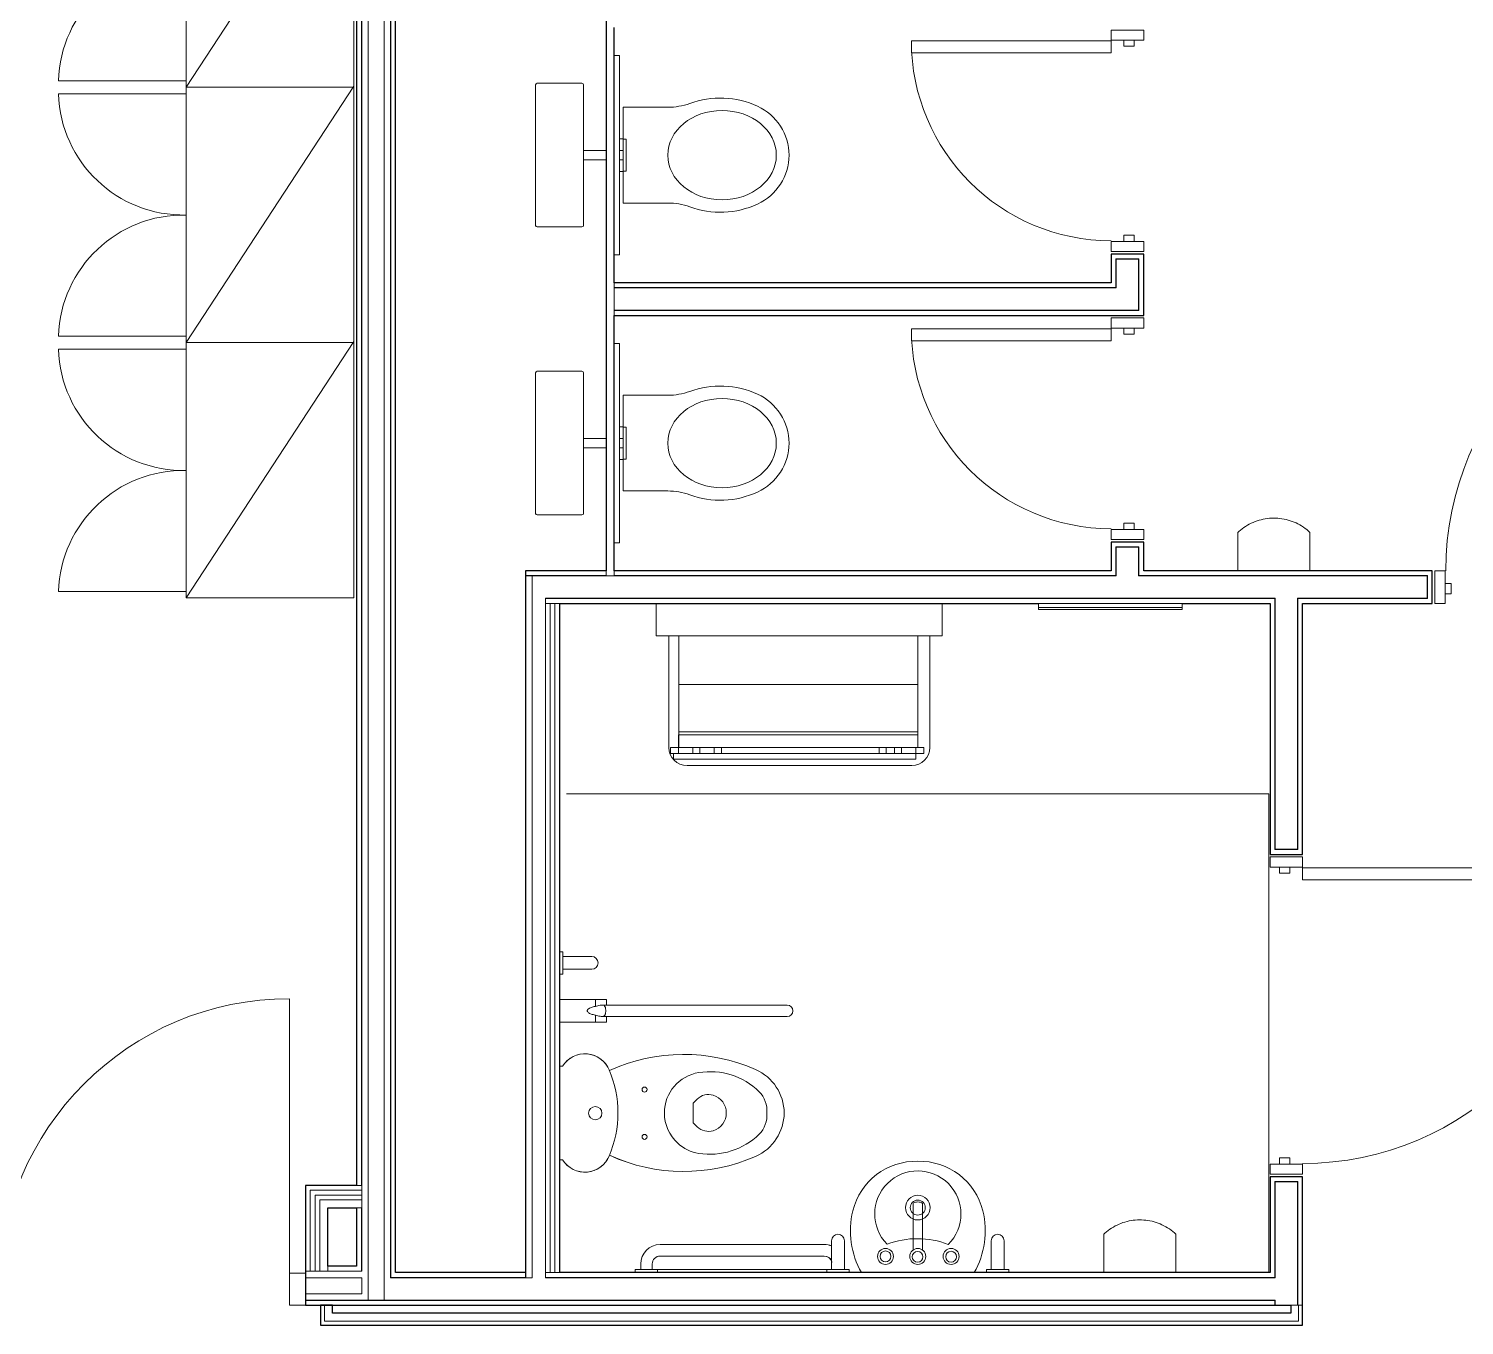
# Model space of a CAD drawing. Header units: millimetres. Extents: x 90978 to 295199, y -4084 to 97293.
# Drawn here: x 204304 to 208801, y 28400 to 32461 of the extents above; entities that cross this region are included whole.
import ezdxf

# ---------------------------------------------------------------- set-up
doc = ezdxf.new("R2010")
doc.units = ezdxf.units.MM
doc.header["$MEASUREMENT"] = 0
for name, color, linetype, lineweight in [('CSM-STL-XX-ZZ-M3-A-XXXX-00001_detached _19_04_21__rvt-1-Level 0$0$A-DETL-GENF', 7, 'CONTINUOUS', 9), ('CSM-STL-XX-ZZ-M3-A-XXXX-00001_detached _19_04_21__rvt-1-Level 0$0$A-DOOR', 4, 'CONTINUOUS', 9), ('CSM-STL-XX-ZZ-M3-A-XXXX-00001_detached _19_04_21__rvt-1-Level 0$0$A-DOOR-FRAM', 4, 'CONTINUOUS', 18), ('CSM-STL-XX-ZZ-M3-A-XXXX-00001_detached _19_04_21__rvt-1-Level 0$0$A-GENM', 7, 'CONTINUOUS', 9), ('CSM-STL-XX-ZZ-M3-A-XXXX-00001_detached _19_04_21__rvt-1-Level 0$0$A-GLAZ-CWMG', 7, 'CONTINUOUS', 9), ('CSM-STL-XX-ZZ-M3-A-XXXX-00001_detached _19_04_21__rvt-1-Level 0$0$A-WALL', 7, 'CONTINUOUS', 9), ('CSM-STL-XX-ZZ-M3-A-XXXX-00001_detached _19_04_21__rvt-1-Level 0$0$E-ELEC-FIXT', 7, 'CONTINUOUS', 9), ('CSM-STL-XX-ZZ-M3-A-XXXX-00001_detached _19_04_21__rvt-1-Level 0$0$I-WALL', 7, 'CONTINUOUS', 9), ('CSM-STL-XX-ZZ-M3-A-XXXX-00001_detached _19_04_21__rvt-1-Level 0$0$P-SANR-FIXT', 7, 'CONTINUOUS', 9), ('CSM-STL-XX-ZZ-M3-A-XXXX-00001_detached _19_04_21__rvt-1-Level 0$0$Q-SPCQ', 7, 'CONTINUOUS', 9), ('I-FURN', 8, 'CONTINUOUS', 9)]:
    doc.layers.add(name, color=color, linetype=linetype, lineweight=lineweight)

msp = doc.modelspace()

# ---------------------------------------------------------------- linework, layer by layer
at = {"layer": 'CSM-STL-XX-ZZ-M3-A-XXXX-00001_detached _19_04_21__rvt-1-Level 0$0$A-DETL-GENF'}
for p, q in [((206165.8, 32215.2), (206305.8, 32215.2)), ((206165.8, 31915.3), (206165.8, 32215.2)), ((206165.8, 31915.3), (206305.8, 31915.3)), ((206165.8, 31313.2), (206305.8, 31313.2)), ((206165.8, 31013.3), (206165.8, 31313.2)), ((206165.8, 31013.3), (206305.8, 31013.3))]:
    msp.add_line(p, q, dxfattribs=at)
for centre, radius, start, end in [((206470, 31963.8), 280.2, 65.3254, 109.9251), ((206305.8, 32416.7), 201.6, 270, 289.9251), ((206516.1, 32064.2), 169.7, 0.3397, 65.3254), ((206516.1, 32066.2), 169.7, 294.6746, 359.6603), ((206305.8, 31713.7), 201.6, 70.0749, 90), ((206470, 32166.6), 280.2, 250.0749, 294.6746), ((206305.8, 31514.7), 201.6, 270, 289.9251), ((206470, 31061.8), 280.2, 65.3254, 109.9251), ((206516.1, 31162.2), 169.7, 0.3397, 65.3254), ((206516.1, 31164.2), 169.7, 294.6746, 359.6603), ((206305.8, 30811.7), 201.6, 70.0749, 90), ((206470, 31264.6), 280.2, 250.0749, 294.6746)]:
    msp.add_arc(centre, radius, start, end, dxfattribs=at)
for centre in [(206475.8, 32065.2), (206475.8, 31163.2)]:
    msp.add_ellipse(centre, major_axis=(-170, 0), ratio=0.823529, dxfattribs=at)
at = {"layer": 'CSM-STL-XX-ZZ-M3-A-XXXX-00001_detached _19_04_21__rvt-1-Level 0$0$A-DOOR'}
for p, q in [((207068.8, 32385.2), (207068.8, 32423.2)), ((207068.8, 32423.2), (207694.8, 32423.2)), ((207694.8, 32423.2), (207694.8, 32385.2)), ((207694.8, 32385.2), (207068.8, 32385.2)), ((207068.8, 31483.2), (207068.8, 31521.2)), ((207068.8, 31521.2), (207694.8, 31521.2)), ((207694.8, 31483.2), (207068.8, 31483.2)), ((207694.8, 31521.2), (207694.8, 31483.2)), ((209220.5, 29833.2), (208294.5, 29833.2)), ((208294.5, 29833.2), (208294.5, 29795.2)), ((208294.5, 29795.2), (209220.5, 29795.2))]:
    msp.add_line(p, q, dxfattribs=at)
at = {"layer": 'CSM-STL-XX-ZZ-M3-A-XXXX-00001_detached _19_04_21__rvt-1-Level 0$0$A-DOOR', "lineweight": 20}
msp.add_line((205120.8, 28513.2), (205120.8, 29423.2), dxfattribs=at)
at = {"layer": 'CSM-STL-XX-ZZ-M3-A-XXXX-00001_detached _19_04_21__rvt-1-Level 0$0$A-DOOR'}
for centre, radius, start, end in [((207694.8, 32423.2), 626, 180, 270), ((209668.7, 30763.2), 926, 90, 180), ((207694.8, 31521.2), 626, 180, 270), ((208294.5, 29833.2), 926, 270, 0), ((205120.8, 28513.2), 910, 90, 180)]:
    msp.add_arc(centre, radius, start, end, dxfattribs=at)
at = {"layer": 'CSM-STL-XX-ZZ-M3-A-XXXX-00001_detached _19_04_21__rvt-1-Level 0$0$A-DOOR-FRAM', "lineweight": 20}
for p, q in [((207796.8, 32457.2), (207694.8, 32457.2)), ((207694.8, 32457.2), (207694.8, 32425.2)), ((207694.8, 32425.2), (207796.8, 32425.2)), ((207734.8, 32425.2), (207734.8, 32406.2)), ((207766.8, 32425.2), (207734.8, 32425.2)), ((207766.8, 32406.2), (207766.8, 32425.2)), ((207796.8, 32425.2), (207796.8, 32457.2)), ((207734.8, 32406.2), (207766.8, 32406.2)), ((207796.8, 31795.2), (207694.8, 31795.2)), ((207694.8, 31795.2), (207694.8, 31763.2)), ((207734.8, 31814.2), (207734.8, 31795.2)), ((207766.8, 31814.2), (207734.8, 31814.2)), ((207734.8, 31795.2), (207766.8, 31795.2)), ((207766.8, 31795.2), (207766.8, 31814.2)), ((207796.8, 31763.2), (207796.8, 31795.2)), ((207694.8, 31763.2), (207796.8, 31763.2)), ((207796.8, 31555.2), (207694.8, 31555.2)), ((207694.8, 31555.2), (207694.8, 31523.2)), ((207694.8, 31523.2), (207796.8, 31523.2)), ((207734.8, 31523.2), (207734.8, 31504.2)), ((207766.8, 31523.2), (207734.8, 31523.2)), ((207766.8, 31504.2), (207766.8, 31523.2)), ((207796.8, 31523.2), (207796.8, 31555.2)), ((207734.8, 31504.2), (207766.8, 31504.2)), ((207734.8, 30912.2), (207734.8, 30893.2)), ((207766.8, 30912.2), (207734.8, 30912.2)), ((207766.8, 30893.2), (207766.8, 30912.2)), ((207796.8, 30893.2), (207694.8, 30893.2)), ((207694.8, 30893.2), (207694.8, 30861.2)), ((207694.8, 30861.2), (207796.8, 30861.2)), ((207734.8, 30893.2), (207766.8, 30893.2)), ((207796.8, 30861.2), (207796.8, 30893.2)), ((208740.7, 30763.2), (208708.7, 30763.2)), ((208708.7, 30763.2), (208708.7, 30661.2)), ((208740.7, 30661.2), (208740.7, 30763.2)), ((208759.7, 30723.2), (208740.7, 30723.2)), ((208740.7, 30723.2), (208740.7, 30691.2)), ((208759.7, 30691.2), (208759.7, 30723.2)), ((208740.7, 30691.2), (208759.7, 30691.2)), ((208708.7, 30661.2), (208740.7, 30661.2)), ((208192.5, 29867.2), (208294.5, 29867.2)), ((208192.5, 29835.2), (208192.5, 29867.2)), ((208294.5, 29867.2), (208294.5, 29835.2)), ((208294.5, 29835.2), (208192.5, 29835.2)), ((208222.5, 29835.2), (208254.5, 29835.2)), ((208222.5, 29816.2), (208222.5, 29835.2)), ((208254.5, 29816.2), (208222.5, 29816.2)), ((208254.5, 29835.2), (208254.5, 29816.2)), ((208222.5, 28924.2), (208254.5, 28924.2)), ((208222.5, 28905.2), (208222.5, 28924.2)), ((208254.5, 28924.2), (208254.5, 28905.2)), ((208192.5, 28873.2), (208192.5, 28905.2)), ((208192.5, 28905.2), (208294.5, 28905.2)), ((208294.5, 28873.2), (208192.5, 28873.2)), ((208254.5, 28905.2), (208222.5, 28905.2)), ((208294.5, 28905.2), (208294.5, 28873.2))]:
    msp.add_line(p, q, dxfattribs=at)
at = {"layer": 'CSM-STL-XX-ZZ-M3-A-XXXX-00001_detached _19_04_21__rvt-1-Level 0$0$A-GENM'}
for p, q in [((206154.8, 32377.7), (206137.8, 32377.7)), ((206137.8, 32377.7), (206137.8, 31752.7)), ((206154.8, 31752.7), (206154.8, 32377.7)), ((206137.8, 31752.7), (206154.8, 31752.7)), ((206154.8, 31475.7), (206137.8, 31475.7)), ((206137.8, 31475.7), (206137.8, 30850.7)), ((206154.8, 30850.7), (206154.8, 31475.7)), ((206137.8, 30850.7), (206154.8, 30850.7))]:
    msp.add_line(p, q, dxfattribs=at)
at = {"layer": 'CSM-STL-XX-ZZ-M3-A-XXXX-00001_detached _19_04_21__rvt-1-Level 0$0$A-GLAZ-CWMG', "lineweight": 20}
for p, q in [((205170.8, 28563.2), (205120.8, 28563.2)), ((205120.8, 28563.2), (205120.8, 28463.2)), ((205170.8, 28463.2), (205170.8, 28563.2)), ((205120.8, 28463.2), (205170.8, 28463.2))]:
    msp.add_line(p, q, dxfattribs=at)
at = {"layer": 'CSM-STL-XX-ZZ-M3-A-XXXX-00001_detached _19_04_21__rvt-1-Level 0$0$A-WALL', "lineweight": 30}
for p, q in [((205331.2, 33886.3), (205331.2, 28838.2)), ((205453.2, 28565.2), (205453.2, 33886.3)), ((205331.2, 28768.2), (205331.2, 28585.2)), ((205170.8, 28585.2), (205170.8, 28569.2)), ((205170.8, 28569.2), (205170.8, 28463.2)), ((205331.2, 28585.2), (205240.8, 28585.2)), ((205170.8, 28463.2), (205331.2, 28463.2)), ((205331.2, 28463.2), (205346.2, 28463.2)), ((205346.2, 28463.2), (205453.2, 28463.2))]:
    msp.add_line(p, q, dxfattribs=at)
at = {"layer": 'CSM-STL-XX-ZZ-M3-A-XXXX-00001_detached _19_04_21__rvt-1-Level 0$0$A-WALL'}
for p, q in [((205346.2, 33886.3), (205346.2, 28838.2)), ((205347.2, 33886.3), (205347.2, 28838.2)), ((205367.2, 33886.3), (205367.2, 28479.2)), ((205417.2, 33886.3), (205417.2, 28479.2)), ((205437.2, 33886.3), (205437.2, 28549.2)), ((205438.2, 33886.3), (205438.2, 28550.2)), ((207709.8, 31740.2), (207709.8, 31650.2)), ((207745.8, 31740.2), (207709.8, 31740.2)), ((207710.8, 31739.2), (207710.8, 31649.2)), ((207745.8, 31739.2), (207710.8, 31739.2)), ((207781.8, 31740.2), (207745.8, 31740.2)), ((207780.8, 31739.2), (207745.8, 31739.2)), ((207780.8, 31579.2), (207780.8, 31739.2)), ((207781.8, 31578.2), (207781.8, 31740.2)), ((206137.8, 31665.2), (206137.8, 31650.2)), ((207694.8, 31650.2), (206137.8, 31650.2)), ((206137.8, 31650.2), (206137.8, 31649.2)), ((207694.8, 31649.2), (206137.8, 31649.2)), ((206137.8, 31649.2), (206137.8, 31579.2)), ((207709.8, 31650.2), (207694.8, 31650.2)), ((207709.8, 31649.2), (207694.8, 31649.2)), ((207710.8, 31649.2), (207709.8, 31649.2)), ((207694.8, 31579.2), (206137.8, 31579.2)), ((206137.8, 31579.2), (206137.8, 31578.2)), ((207694.8, 31578.2), (206137.8, 31578.2)), ((206137.8, 31578.2), (206137.8, 31563.2)), ((207709.8, 31579.2), (207694.8, 31579.2)), ((207709.8, 31578.2), (207694.8, 31578.2)), ((207710.8, 31579.2), (207709.8, 31579.2)), ((207709.8, 31579.2), (207709.8, 31578.2)), ((207709.8, 31578.2), (207745.8, 31578.2)), ((207710.8, 31579.2), (207745.8, 31579.2)), ((207745.8, 31579.2), (207780.8, 31579.2)), ((207745.8, 31578.2), (207781.8, 31578.2)), ((207709.8, 30838.2), (207709.8, 30763.2)), ((207745.8, 30838.2), (207709.8, 30838.2)), ((207710.8, 30837.2), (207710.8, 30763.2)), ((207745.8, 30837.2), (207710.8, 30837.2)), ((207781.8, 30838.2), (207745.8, 30838.2)), ((207780.8, 30837.2), (207745.8, 30837.2)), ((207780.8, 30763.2), (207780.8, 30837.2)), ((207781.8, 30763.2), (207781.8, 30838.2)), ((206112.8, 30748.2), (206112.8, 30763.2)), ((206137.8, 30748.2), (206137.8, 30763.2)), ((207709.8, 30748.2), (207709.8, 30763.2)), ((207710.8, 30748.2), (207710.8, 30763.2)), ((207780.8, 30748.2), (207780.8, 30763.2)), ((207781.8, 30748.2), (207781.8, 30763.2)), ((206112.8, 30748.2), (205860.5, 30748.2)), ((205861.5, 30747.2), (205860.5, 30747.2)), ((205860.5, 30747.2), (205861.5, 30747.2)), ((205860.5, 30747.2), (205860.5, 30677.2)), ((205880.5, 30747.2), (205861.5, 30747.2)), ((205861.5, 30677.2), (205861.5, 30747.2)), ((205861.5, 30747.2), (205880.5, 30747.2)), ((206112.8, 30747.2), (205880.5, 30747.2)), ((205880.5, 30677.2), (205880.5, 30747.2)), ((206112.8, 30747.2), (206112.8, 30748.2)), ((206137.8, 30747.2), (206112.8, 30747.2)), ((206137.8, 30747.2), (206112.8, 30747.2)), ((207709.8, 30748.2), (206137.8, 30748.2)), ((206137.8, 30747.2), (206137.8, 30748.2)), ((207710.8, 30747.2), (206137.8, 30747.2)), ((207710.8, 30747.2), (207710.8, 30748.2)), ((207780.8, 30747.2), (207780.8, 30748.2)), ((208684.7, 30747.2), (207780.8, 30747.2)), ((208685.7, 30748.2), (207781.8, 30748.2)), ((208684.7, 30712.2), (208684.7, 30747.2)), ((208685.7, 30712.2), (208685.7, 30748.2)), ((205860.5, 30677.2), (205860.5, 30661.2)), ((205861.5, 30661.2), (205861.5, 30677.2)), ((205880.5, 30661.2), (205880.5, 30677.2)), ((205922.5, 30677.2), (208208.5, 30677.2)), ((205922.5, 30677.2), (205922.5, 30676.2)), ((205922.5, 30676.2), (205922.5, 30677.2)), ((205922.5, 30676.2), (208207.5, 30676.2)), ((205922.5, 30676.2), (205922.5, 30661.2)), ((205922.5, 30661.2), (205922.5, 30676.2)), ((208207.5, 30661.2), (208207.5, 30676.2)), ((208208.5, 30676.2), (208208.5, 30677.2)), ((208208.5, 30661.2), (208208.5, 30676.2)), ((208278.5, 30677.2), (208684.7, 30677.2)), ((208278.5, 30676.2), (208278.5, 30677.2)), ((208278.5, 30661.2), (208278.5, 30676.2)), ((208279.5, 30676.2), (208685.7, 30676.2)), ((208279.5, 30661.2), (208279.5, 30676.2)), ((208684.7, 30677.2), (208684.7, 30712.2)), ((208685.7, 30676.2), (208685.7, 30712.2)), ((205860.5, 30661.2), (205861.5, 30661.2)), ((205861.5, 28565.2), (205861.5, 30661.2)), ((205880.5, 28565.2), (205880.5, 30661.2)), ((205937.5, 30661.2), (205922.5, 30661.2)), ((205922.5, 28565.2), (205922.5, 30661.2)), ((205952.5, 30661.2), (205937.5, 30661.2)), ((205937.5, 28565.2), (205937.5, 30661.2)), ((205967.5, 30661.2), (205952.5, 30661.2)), ((205952.5, 28565.2), (205952.5, 30661.2)), ((208207.5, 30661.2), (208207.5, 29890.2)), ((208208.5, 30661.2), (208208.5, 29891.2)), ((208278.5, 29891.2), (208278.5, 30661.2)), ((208279.5, 29890.2), (208279.5, 30661.2)), ((208207.5, 29890.2), (208243.5, 29890.2)), ((208208.5, 29891.2), (208243.5, 29891.2)), ((208243.5, 29891.2), (208278.5, 29891.2)), ((208243.5, 29890.2), (208279.5, 29890.2)), ((205331.2, 28838.2), (205346.2, 28838.2)), ((205346.2, 28838.2), (205347.2, 28838.2)), ((205347.2, 28838.2), (205347.2, 28823.2)), ((205347.2, 28838.2), (205347.2, 28823.2)), ((208207.5, 28850.2), (208207.5, 28550.2)), ((208243.5, 28850.2), (208207.5, 28850.2)), ((208208.5, 28849.2), (208208.5, 28549.2)), ((208243.5, 28849.2), (208208.5, 28849.2)), ((208279.5, 28850.2), (208243.5, 28850.2)), ((208278.5, 28849.2), (208243.5, 28849.2)), ((208278.5, 28463.2), (208278.5, 28849.2)), ((208279.5, 28463.2), (208279.5, 28850.2)), ((205185.8, 28823.2), (205185.8, 28585.2)), ((205185.8, 28823.2), (205200.8, 28823.2)), ((205200.8, 28823.2), (205240.8, 28823.2)), ((205200.8, 28808.2), (205200.8, 28585.2)), ((205200.8, 28808.2), (205215.8, 28808.2)), ((205215.8, 28808.2), (205240.8, 28808.2)), ((205215.8, 28793.2), (205215.8, 28585.2)), ((205215.8, 28793.2), (205240.8, 28793.2)), ((205331.2, 28823.2), (205240.8, 28823.2)), ((205331.2, 28808.2), (205240.8, 28808.2)), ((205331.2, 28793.2), (205240.8, 28793.2)), ((205331.2, 28823.2), (205347.2, 28823.2)), ((205331.2, 28808.2), (205347.2, 28808.2)), ((205331.2, 28793.2), (205347.2, 28793.2)), ((205347.2, 28823.2), (205347.2, 28808.2)), ((205347.2, 28823.2), (205347.2, 28808.2)), ((205347.2, 28808.2), (205347.2, 28793.2)), ((205347.2, 28808.2), (205347.2, 28793.2)), ((205347.2, 28793.2), (205347.2, 28768.2)), ((205347.2, 28793.2), (205347.2, 28768.2)), ((205331.2, 28768.2), (205346.2, 28768.2)), ((205346.2, 28768.2), (205346.2, 28570.2)), ((205346.2, 28768.2), (205347.2, 28768.2)), ((205347.2, 28768.2), (205347.2, 28569.2)), ((205170.8, 28569.2), (205185.8, 28569.2)), ((205185.8, 28569.2), (205170.8, 28569.2)), ((205185.8, 28569.2), (205185.8, 28585.2)), ((205185.8, 28569.2), (205200.8, 28569.2)), ((205200.8, 28569.2), (205185.8, 28569.2)), ((205200.8, 28569.2), (205200.8, 28585.2)), ((205200.8, 28569.2), (205215.8, 28569.2)), ((205215.8, 28569.2), (205200.8, 28569.2)), ((205215.8, 28569.2), (205215.8, 28585.2)), ((205215.8, 28569.2), (205240.8, 28569.2)), ((205240.8, 28569.2), (205215.8, 28569.2)), ((205240.8, 28570.2), (205240.8, 28585.2)), ((205240.8, 28570.2), (205331.2, 28570.2)), ((205240.8, 28569.2), (205240.8, 28570.2)), ((205240.8, 28569.2), (205331.2, 28569.2)), ((205331.2, 28570.2), (205346.2, 28570.2)), ((205331.2, 28569.2), (205346.2, 28569.2)), ((205346.2, 28569.2), (205347.2, 28569.2)), ((205860.5, 28550.2), (205860.5, 28565.2)), ((205861.5, 28549.2), (205861.5, 28565.2)), ((205880.5, 28549.2), (205880.5, 28565.2)), ((205922.5, 28565.2), (205937.5, 28565.2)), ((205922.5, 28550.2), (205922.5, 28565.2)), ((205937.5, 28565.2), (205952.5, 28565.2)), ((205952.5, 28565.2), (205967.5, 28565.2)), ((205170.8, 28549.2), (205331.2, 28549.2)), ((205331.2, 28549.2), (205347.2, 28549.2)), ((205347.2, 28549.2), (205347.2, 28499.2)), ((205347.2, 28549.2), (205347.2, 28499.2)), ((205438.2, 28549.2), (205437.2, 28549.2)), ((205453.2, 28550.2), (205438.2, 28550.2)), ((205453.2, 28549.2), (205438.2, 28549.2)), ((205453.2, 28550.2), (205860.5, 28550.2)), ((205453.2, 28549.2), (205860.5, 28549.2)), ((205860.5, 28549.2), (205860.5, 28550.2)), ((205861.5, 28549.2), (205880.5, 28549.2)), ((205880.5, 28549.2), (205861.5, 28549.2)), ((205922.5, 28550.2), (208192.5, 28550.2)), ((205922.5, 28549.2), (205922.5, 28550.2)), ((205922.5, 28549.2), (208192.5, 28549.2)), ((208207.5, 28550.2), (208192.5, 28550.2)), ((208207.5, 28549.2), (208192.5, 28549.2)), ((208208.5, 28549.2), (208207.5, 28549.2)), ((205170.8, 28499.2), (205331.2, 28499.2)), ((205170.8, 28479.2), (205331.2, 28479.2)), ((205170.8, 28478.2), (205331.2, 28478.2)), ((205331.2, 28499.2), (205347.2, 28499.2)), ((205331.2, 28479.2), (205346.2, 28479.2)), ((205331.2, 28478.2), (205346.2, 28478.2)), ((205346.2, 28479.2), (205346.2, 28478.2)), ((205346.2, 28479.2), (205347.2, 28479.2)), ((205347.2, 28478.2), (205346.2, 28478.2)), ((205367.2, 28479.2), (205347.2, 28479.2)), ((205453.2, 28478.2), (205347.2, 28478.2)), ((205417.2, 28479.2), (205367.2, 28479.2)), ((205437.2, 28479.2), (205417.2, 28479.2)), ((205453.2, 28479.2), (205437.2, 28479.2)), ((205453.2, 28479.2), (208192.5, 28479.2)), ((205453.2, 28478.2), (208192.5, 28478.2)), ((208207.5, 28479.2), (208192.5, 28479.2)), ((208207.5, 28478.2), (208192.5, 28478.2)), ((208208.5, 28479.2), (208207.5, 28479.2)), ((208207.5, 28478.2), (208207.5, 28463.2)), ((208208.5, 28479.2), (208208.5, 28463.2)), ((205230.8, 28412.7), (205230.8, 28463.2)), ((208257, 28463.2), (208278.5, 28463.2)), ((208278.5, 28463.2), (208257, 28463.2)), ((208278.5, 28463.2), (208279.5, 28463.2)), ((208279.5, 28463.2), (208278.5, 28463.2)), ((208279.5, 28463.2), (208282, 28463.2)), ((208282, 28463.2), (208279.5, 28463.2)), ((208282, 28463.2), (208294.5, 28463.2)), ((208294.5, 28463.2), (208282, 28463.2)), ((208282, 28463.2), (208282, 28412.7)), ((205255.8, 28412.7), (205230.8, 28412.7)), ((208257, 28412.7), (205255.8, 28412.7)), ((208282, 28412.7), (208257, 28412.7))]:
    msp.add_line(p, q, dxfattribs=at)
at = {"layer": 'CSM-STL-XX-ZZ-M3-A-XXXX-00001_detached _19_04_21__rvt-1-Level 0$0$E-ELEC-FIXT', "flags": 128}
for points in [[(208317.5, 30883.6), (208312.6, 30888), (208307.5, 30892.3), (208302.3, 30896.3), (208296.9, 30900.1), (208291.4, 30903.7), (208285.7, 30907), (208279.9, 30910.2), (208273.9, 30913.1), (208267.9, 30915.7), (208261.7, 30918.1), (208255.5, 30920.3), (208249.2, 30922.2), (208242.8, 30923.9), (208236.3, 30925.3), (208229.8, 30926.4), (208223.3, 30927.3), (208216.7, 30927.9), (208210.1, 30928.3), (208203.5, 30928.4), (208196.9, 30928.2), (208190.3, 30927.7), (208183.7, 30927), (208177.2, 30926.1), (208170.7, 30924.9), (208164.3, 30923.4), (208157.9, 30921.6), (208151.6, 30919.7), (208145.4, 30917.4), (208139.3, 30914.9), (208133.2, 30912.2), (208127.3, 30909.2), (208121.6, 30906), (208115.9, 30902.6), (208110.4, 30898.9), (208105.1, 30895.1), (208099.9, 30891), (208094.9, 30886.7), (208091.5, 30883.6)], [(207897.5, 28685.6), (207892.6, 28690), (207887.5, 28694.3), (207882.3, 28698.3), (207876.9, 28702.1), (207871.4, 28705.7), (207865.7, 28709), (207859.9, 28712.2), (207853.9, 28715.1), (207847.9, 28717.7), (207841.7, 28720.1), (207835.5, 28722.3), (207829.2, 28724.2), (207822.8, 28725.9), (207816.3, 28727.3), (207809.8, 28728.4), (207803.3, 28729.3), (207796.7, 28729.9), (207790.1, 28730.3), (207783.5, 28730.4), (207776.9, 28730.2), (207770.3, 28729.7), (207763.7, 28729), (207757.2, 28728.1), (207750.7, 28726.9), (207744.3, 28725.4), (207737.9, 28723.6), (207731.6, 28721.7), (207725.4, 28719.4), (207719.3, 28716.9), (207713.2, 28714.2), (207707.3, 28711.2), (207701.6, 28708), (207695.9, 28704.6), (207690.4, 28700.9), (207685.1, 28697.1), (207679.9, 28693), (207674.9, 28688.7), (207671.5, 28685.6)]]:
    msp.add_lwpolyline(points, dxfattribs=at)
at = {"layer": 'CSM-STL-XX-ZZ-M3-A-XXXX-00001_detached _19_04_21__rvt-1-Level 0$0$E-ELEC-FIXT'}
for points, knots in [([(208091.5, 30883.6), (208091.5, 30883.8), (208091.5, 30882.4), (208091.5, 30877.6), (208091.5, 30874.2), (208091.5, 30871.2), (208091.5, 30867.8), (208091.5, 30863), (208091.5, 30857.4), (208091.5, 30851.4), (208091.5, 30845.1), (208091.5, 30837.4), (208091.5, 30828.1), (208091.5, 30819.3), (208091.5, 30810.3), (208091.5, 30797.9), (208091.5, 30782.3), (208091.5, 30769.6), (208091.5, 30763.2)], [-1, -1, -1, -1, -0.861111, -0.791667, -0.756944, -0.722222, -0.6875, -0.652778, -0.583333, -0.548611, -0.513889, -0.444444, -0.388889, -0.333333, -0.277778, -0.222222, -0.111111, 0, 0, 0, 0]), ([(208317.5, 30763.2), (208317.5, 30771.2), (208317.5, 30783.1), (208317.5, 30798.7), (208317.5, 30808.3), (208317.5, 30815.9), (208317.5, 30823.4), (208317.5, 30832.5), (208317.5, 30841.1), (208317.5, 30847.7), (208317.5, 30853.3), (208317.5, 30859.4), (208317.5, 30865.8), (208317.5, 30871.3), (208317.5, 30875.9), (208317.5, 30879.5), (208317.5, 30882.1), (208317.5, 30883.5), (208317.5, 30883.7), (208317.5, 30883.6)], [-1, -1, -1, -1, -0.861111, -0.791667, -0.722222, -0.6875, -0.652778, -0.583333, -0.513889, -0.479167, -0.444444, -0.388889, -0.333333, -0.277778, -0.222222, -0.166667, -0.111111, -0.055556, 0, 0, 0, 0]), ([(207671.5, 28685.6), (207671.5, 28685.8), (207671.5, 28684.4), (207671.5, 28679.6), (207671.5, 28676.2), (207671.5, 28673.2), (207671.5, 28669.8), (207671.5, 28665), (207671.5, 28659.4), (207671.5, 28653.4), (207671.5, 28647.1), (207671.5, 28639.4), (207671.5, 28630.1), (207671.5, 28621.3), (207671.5, 28612.3), (207671.5, 28599.9), (207671.5, 28584.3), (207671.5, 28571.6), (207671.5, 28565.2)], [-1, -1, -1, -1, -0.861111, -0.791667, -0.756944, -0.722222, -0.6875, -0.652778, -0.583333, -0.548611, -0.513889, -0.444444, -0.388889, -0.333333, -0.277778, -0.222222, -0.111111, 0, 0, 0, 0]), ([(207897.5, 28565.2), (207897.5, 28573.2), (207897.5, 28585.1), (207897.5, 28600.7), (207897.5, 28610.3), (207897.5, 28617.9), (207897.5, 28625.4), (207897.5, 28634.5), (207897.5, 28643.1), (207897.5, 28649.7), (207897.5, 28655.3), (207897.5, 28661.4), (207897.5, 28667.8), (207897.5, 28673.3), (207897.5, 28677.9), (207897.5, 28681.5), (207897.5, 28684.1), (207897.5, 28685.5), (207897.5, 28685.7), (207897.5, 28685.6)], [-1, -1, -1, -1, -0.861111, -0.791667, -0.722222, -0.6875, -0.652778, -0.583333, -0.513889, -0.479167, -0.444444, -0.388889, -0.333333, -0.277778, -0.222222, -0.166667, -0.111111, -0.055556, 0, 0, 0, 0])]:
    msp.add_open_spline(points, degree=3, knots=knots, dxfattribs=at)
at = {"layer": 'CSM-STL-XX-ZZ-M3-A-XXXX-00001_detached _19_04_21__rvt-1-Level 0$0$I-WALL', "lineweight": 30}
for p, q in [((206112.8, 34301.2), (206112.8, 30763.2)), ((206137.8, 31665.2), (206137.8, 32465.2)), ((207694.8, 31755.2), (207694.8, 31665.2)), ((207796.8, 31755.2), (207694.8, 31755.2)), ((207796.8, 31563.2), (207796.8, 31755.2)), ((207694.8, 31665.2), (206137.8, 31665.2)), ((206137.8, 31563.2), (207694.8, 31563.2)), ((206137.8, 30763.2), (206137.8, 31563.2)), ((207694.8, 31563.2), (207796.8, 31563.2)), ((207694.8, 30853.2), (207694.8, 30763.2)), ((207796.8, 30853.2), (207694.8, 30853.2)), ((207796.8, 30763.2), (207796.8, 30853.2)), ((206112.8, 30763.2), (205860.5, 30763.2)), ((205860.5, 30763.2), (205860.5, 30661.2)), ((207694.8, 30763.2), (206137.8, 30763.2)), ((208700.7, 30763.2), (207796.8, 30763.2)), ((208700.7, 30661.2), (208700.7, 30763.2)), ((205860.5, 30661.2), (205860.5, 28565.2)), ((205967.5, 30661.2), (207467.5, 30661.2)), ((205967.5, 28565.2), (205967.5, 30661.2)), ((207917.5, 30661.2), (208192.5, 30661.2)), ((208192.5, 30661.2), (208192.5, 29875.2)), ((208294.5, 30661.2), (208700.7, 30661.2)), ((208294.5, 29875.2), (208294.5, 30661.2)), ((208192.5, 29875.2), (208294.5, 29875.2)), ((205185.8, 28838.2), (205170.8, 28838.2)), ((205170.8, 28838.2), (205170.8, 28585.2)), ((205240.8, 28838.2), (205185.8, 28838.2)), ((205331.2, 28838.2), (205240.8, 28838.2)), ((208192.5, 28865.2), (208192.5, 28565.2)), ((208294.5, 28865.2), (208192.5, 28865.2)), ((208294.5, 28463.2), (208294.5, 28865.2)), ((205240.8, 28585.2), (205240.8, 28768.2)), ((205240.8, 28768.2), (205331.2, 28768.2)), ((205860.5, 28565.2), (205453.2, 28565.2)), ((208192.5, 28565.2), (205967.5, 28565.2)), ((205218.3, 28463.2), (205218.3, 28400.2)), ((205255.8, 28463.2), (205218.3, 28463.2)), ((205255.8, 28437.7), (205255.8, 28463.2)), ((208257, 28437.7), (205255.8, 28437.7)), ((205453.2, 28463.2), (208192.5, 28463.2)), ((208192.5, 28463.2), (208257, 28463.2)), ((208257, 28463.2), (208257, 28437.7)), ((208294.5, 28400.2), (208294.5, 28463.2)), ((205218.3, 28400.2), (205230.8, 28400.2)), ((205230.8, 28400.2), (205255.8, 28400.2)), ((205255.8, 28400.2), (208257, 28400.2)), ((208257, 28400.2), (208282, 28400.2)), ((208282, 28400.2), (208294.5, 28400.2))]:
    msp.add_line(p, q, dxfattribs=at)
at = {"layer": 'CSM-STL-XX-ZZ-M3-A-XXXX-00001_detached _19_04_21__rvt-1-Level 0$0$P-SANR-FIXT'}
for p, q in [((206036.8, 32290.2), (205896.8, 32290.2)), ((205891.8, 32285.2), (205891.8, 31845.2)), ((206041.8, 31845.2), (206041.8, 32285.2)), ((206305.8, 32215.2), (206165.8, 32215.2)), ((206165.8, 32215.2), (206165.8, 31915.3)), ((206165.8, 32116.2), (206154.8, 32116.2)), ((206165.8, 32015.2), (206165.8, 32115.2)), ((206165.8, 32115.2), (206175.8, 32115.2)), ((206175.8, 32115.2), (206175.8, 32015.2)), ((206112.8, 32080.2), (206041.8, 32080.2)), ((206165.8, 32080.2), (206154.8, 32080.2)), ((206041.8, 32050.2), (206112.8, 32050.2)), ((206154.8, 32050.2), (206165.8, 32050.2)), ((206154.8, 32014.2), (206165.8, 32014.2)), ((206175.8, 32015.2), (206165.8, 32015.2)), ((206165.8, 31915.3), (206305.8, 31915.3)), ((205896.8, 31840.2), (206036.8, 31840.2)), ((205891.8, 31383.2), (205891.8, 30943.2)), ((206036.8, 31388.2), (205896.8, 31388.2)), ((206041.8, 30943.2), (206041.8, 31383.2)), ((206305.8, 31313.2), (206165.8, 31313.2)), ((206165.8, 31313.2), (206165.8, 31013.3)), ((206165.8, 31214.2), (206154.8, 31214.2)), ((206165.8, 31113.2), (206165.8, 31213.2)), ((206165.8, 31213.2), (206175.8, 31213.2)), ((206175.8, 31213.2), (206175.8, 31113.2)), ((206112.8, 31178.2), (206041.8, 31178.2)), ((206165.8, 31178.2), (206154.8, 31178.2)), ((206041.8, 31148.2), (206112.8, 31148.2)), ((206154.8, 31148.2), (206165.8, 31148.2)), ((206154.8, 31112.2), (206165.8, 31112.2)), ((206175.8, 31113.2), (206165.8, 31113.2)), ((206165.8, 31013.3), (206305.8, 31013.3)), ((205896.8, 30938.2), (206036.8, 30938.2)), ((208189, 30065.2), (205989, 30065.2)), ((208189, 28565.2), (208189, 30065.2)), ((205967.5, 29570.2), (205977.5, 29570.2)), ((205967.5, 29570.2), (205977.5, 29570.2)), ((205977.5, 29570.2), (205977.5, 29555.4)), ((205977.5, 29570.2), (205977.5, 29500.2)), ((205977.5, 29555.4), (206067.5, 29555.4)), ((206067.5, 29555.4), (205977.5, 29555.4)), ((205977.5, 29500.2), (205967.5, 29500.2)), ((205977.5, 29500.2), (205967.5, 29500.2)), ((205977.5, 29515.2), (205977.5, 29500.2)), ((206067.5, 29515.2), (205977.5, 29515.2)), ((206067.5, 29515.2), (205977.5, 29515.2)), ((205967.5, 29420.3), (206114, 29420.3)), ((205967.5, 29420.3), (206079.1, 29420.3)), ((206114, 29420.3), (206079.1, 29420.3)), ((206079.1, 29420.3), (206079.1, 29399)), ((206114, 29420.3), (206114, 29403.2)), ((206114, 29403.2), (206114, 29420.3)), ((206079.1, 29371.4), (206079.1, 29350.1)), ((206099.9, 29403.2), (206679.9, 29403.2)), ((206099.9, 29367.2), (206679.9, 29367.2)), ((206114, 29403.2), (206679.9, 29403.2)), ((206114, 29367.2), (206114, 29350.1)), ((206679.9, 29367.2), (206114, 29367.2)), ((206114, 29350.1), (206114, 29367.2)), ((206114, 29350.1), (205967.5, 29350.1)), ((206079.1, 29350.1), (205967.5, 29350.1)), ((206079.1, 29350.1), (206114, 29350.1)), ((205967.5, 29212.1), (205976.4, 29212.1)), ((205967.5, 29212.1), (205976.4, 29212.1)), ((206398.1, 29108.3), (206385.8, 29096)), ((206385.8, 29096), (206385.8, 29034.5)), ((206385.8, 29034.5), (206398.1, 29022.1)), ((205976.4, 28918.4), (205967.5, 28918.4)), ((205976.4, 28918.4), (205967.5, 28918.4)), ((207074, 28780.1), (207074, 28635.9)), ((207104, 28780.1), (207104, 28635.9)), ((206282, 28653.2), (206796, 28653.2)), ((206796, 28653.2), (206282, 28653.2)), ((206818.9, 28575.2), (206818.9, 28665.2)), ((206818.9, 28665.2), (206818.9, 28575.2)), ((206859, 28665.2), (206859, 28575.2)), ((206859, 28665.2), (206859, 28575.2)), ((207318.9, 28575.2), (207318.9, 28665.2)), ((207318.9, 28665.2), (207318.9, 28575.2)), ((207359, 28665.2), (207359, 28575.2)), ((207359, 28665.2), (207359, 28575.2)), ((206796, 28617.2), (206282, 28617.2)), ((206796, 28617.2), (206282, 28617.2)), ((206204, 28575.2), (206221, 28575.2)), ((206204, 28565.2), (206204, 28575.2)), ((206804, 28575.2), (206204, 28575.2)), ((206204, 28575.2), (206204, 28565.2)), ((206204, 28575.2), (206274, 28575.2)), ((206221, 28575.2), (206221, 28592.2)), ((206221, 28575.2), (206221, 28592.2)), ((206257, 28592.2), (206257, 28575.2)), ((206257, 28575.2), (206257, 28592.2)), ((206257, 28575.2), (206274, 28575.2)), ((206274, 28575.2), (206274, 28565.2)), ((206274, 28575.2), (206274, 28565.2)), ((206804, 28575.2), (206818.9, 28575.2)), ((206804, 28565.2), (206804, 28575.2)), ((206804, 28565.2), (206804, 28575.2)), ((206804, 28575.2), (206874, 28575.2)), ((206859, 28575.2), (206874, 28575.2)), ((206874, 28575.2), (206874, 28565.2)), ((206874, 28575.2), (206874, 28565.2)), ((207304, 28575.2), (207318.9, 28575.2)), ((207304, 28565.2), (207304, 28575.2)), ((207304, 28565.2), (207304, 28575.2)), ((207304, 28575.2), (207374, 28575.2)), ((207359, 28575.2), (207374, 28575.2)), ((207374, 28575.2), (207374, 28565.2)), ((207374, 28575.2), (207374, 28565.2))]:
    msp.add_line(p, q, dxfattribs=at)
for centre, radius, start, end in [((205896.8, 32285.2), 5, 90, 180), ((206036.8, 32285.2), 5, 0, 90), ((206470, 31963.8), 280.2, 65.3254, 109.9251), ((206305.8, 32416.7), 201.6, 270, 289.9251), ((206516.1, 32064.2), 169.7, 0.3397, 65.3254), ((206516.1, 32066.2), 169.7, 294.6746, 359.6603), ((206305.8, 31713.7), 201.6, 70.0749, 90), ((206470, 32166.6), 280.2, 250.0749, 294.6746), ((205896.8, 31845.2), 5, 180, 270), ((206036.8, 31845.2), 5, 270, 0), ((205896.8, 31383.2), 5, 90, 180), ((206036.8, 31383.2), 5, 0, 90), ((206305.8, 31514.7), 201.6, 270, 289.9251), ((206470, 31061.8), 280.2, 65.3254, 109.9251), ((206516.1, 31162.2), 169.7, 0.3397, 65.3254), ((206516.1, 31164.2), 169.7, 294.6746, 359.6603), ((206305.8, 30811.7), 201.6, 70.0749, 90), ((206470, 31264.6), 280.2, 250.0749, 294.6746), ((205896.8, 30943.2), 5, 180, 270), ((206036.8, 30943.2), 5, 270, 0), ((206067.5, 29535.3), 20.1, 270, 90), ((206067.5, 29535.3), 20.1, 270, 90), ((206679.9, 29385.2), 18, 270, 90), ((206679.9, 29385.2), 18, 270, 90), ((206046.2, 29168), 82.5, 21.1808, 147.7255), ((206046.2, 29168), 82.5, 23.1218, 147.7255), ((206355.7, 28690.2), 558.4, 66.2031, 114.6455), ((206355.7, 28690.2), 558.4, 66.2031, 114.6097), ((205805.4, 29065.2), 344.3, 336.8782, 23.1218), ((206423.4, 29065.2), 128.2, 99.0939, 180.0015), ((206437.9, 28974.7), 219.9, 45.6026, 99.0939), ((206520.5, 29063.8), 150, 0.5311, 66.2031), ((206520.5, 29063.8), 150, 0.5311, 66.2031), ((206232.9, 29138.4), 7.83, 90, 270), ((206232.9, 29138.4), 7.83, 270, 90), ((206433.4, 29073), 50, 72.8135, 135), ((206431, 29065.2), 58.1, 287.1829, 72.8135), ((206534.6, 29073.5), 81.6, 354.1645, 45.6026), ((206078.8, 29064.6), 20.9, 90, 270), ((206078.8, 29064.6), 20.9, 270, 90), ((206423.4, 29065.2), 128.2, 179.9985, 227.5547), ((206520.5, 29066.6), 150, 293.7969, 359.4689), ((206520.5, 29066.6), 150, 293.7969, 359.4689), ((206534.6, 29056.9), 81.6, 314.3974, 5.8355), ((206433.4, 29057.5), 50, 225, 287.1829), ((206232.9, 28990.4), 7.83, 90, 270), ((206232.9, 28990.4), 7.83, 270, 90), ((206423.4, 29065.2), 128.2, 227.5547, 260.9061), ((206437.9, 29155.7), 219.9, 260.9061, 314.3974), ((206046.2, 28962.4), 82.5, 212.2745, 338.8192), ((206046.2, 28962.4), 82.5, 212.2745, 336.8782), ((206355.7, 29440.3), 558.4, 245.3545, 293.7969), ((206355.7, 29440.3), 558.4, 245.3903, 293.7969), ((207083.1, 28710.4), 203.5, 88.3442, 166.3649), ((207083.1, 28710.4), 203.5, 88.3442, 166.3649), ((207089, 28748.8), 135, 314.9444, 224.5371), ((207094.9, 28710.4), 203.5, 13.6351, 91.6558), ((207094.9, 28710.4), 203.5, 13.6351, 91.6558), ((207089, 28768.8), 38.6, 0, 180), ((207089, 28768.8), 23.5, 0, 180), ((207142.3, 28696), 264.4, 166.3649, 209.6351), ((207142.3, 28696), 264.4, 166.3649, 209.6351), ((207089, 28768.8), 38.6, 180, 0), ((207089, 28768.8), 23.5, 180, 0), ((207035.7, 28696), 264.4, 330.3649, 13.6351), ((207035.7, 28696), 264.4, 330.3649, 13.6351), ((206282, 28592.2), 61, 90, 180), ((206282, 28592.2), 61, 90, 180), ((206796, 28592.2), 61, 67.793, 90), ((206796, 28592.2), 61, 67.5181, 90), ((206839, 28665.2), 20.1, 0, 180), ((206839, 28665.2), 20.1, 0, 180), ((207087.5, 28404.9), 266.6, 68.6801, 110.8014), ((207339, 28665.2), 20.1, 0, 180), ((207339, 28665.2), 20.1, 0, 180), ((206282, 28592.2), 25, 90, 180), ((206282, 28592.2), 25, 90, 180), ((206796, 28592.2), 25, 22.7572, 90), ((206796, 28592.2), 25, 13.1726, 90), ((206987.8, 28615.9), 25, 0, 180), ((206987.8, 28615.9), 25, 180, 0), ((206987.8, 28615.9), 17, 0, 180), ((206987.8, 28615.9), 17, 180, 0), ((207089, 28615.9), 25, 0, 180), ((207089, 28615.9), 25, 180, 0), ((207088.3, 28614.5), 16.8, 90, 270), ((207088.3, 28614.5), 16.8, 270, 90), ((207193.3, 28615.9), 25, 0, 180), ((207193.3, 28615.9), 25, 180, 0), ((207193.3, 28614.9), 17, 0, 180), ((207193.3, 28614.9), 17, 180, 0)]:
    msp.add_arc(centre, radius, start, end, dxfattribs=at)
msp.add_ellipse((207089, 28780.1), major_axis=(15, 0), ratio=0.428525, start_param=0, end_param=3.141593, dxfattribs=at)
for points, knots in [([(206079.1, 29399), (206076.6, 29398.5), (206072, 29397.4), (206065.9, 29395.5), (206060.9, 29393.4), (206057.1, 29391.2), (206054.6, 29388.8), (206053.3, 29386.4), (206053.3, 29384), (206054.6, 29381.6), (206057.1, 29379.3), (206060.9, 29377.1), (206067.6, 29374.3), (206074.1, 29372.5), (206079.1, 29371.4)], [0, 0, 0, 0, 0.076923, 0.153846, 0.230769, 0.307692, 0.384615, 0.461538, 0.538462, 0.615385, 0.692308, 0.769231, 0.846154, 1, 1, 1, 1]), ([(206099.9, 29403.2), (206101.7, 29403.2), (206104.7, 29402.8), (206107.7, 29400.6), (206109.4, 29397.8), (206110.3, 29395.1), (206111, 29392.1), (206111.4, 29388.5), (206111.5, 29384.4), (206111.2, 29380), (206110.7, 29376.7), (206110, 29374.4), (206109.2, 29372.2), (206107.8, 29370.1), (206104.9, 29367.8), (206102.1, 29367.2), (206099.9, 29367.2)], [0, 0, 0, 0, 0.111111, 0.222222, 0.277778, 0.333333, 0.388889, 0.444444, 0.513889, 0.583333, 0.652778, 0.6875, 0.722222, 0.791667, 0.861111, 1, 1, 1, 1])]:
    msp.add_open_spline(points, degree=3, knots=knots, dxfattribs=at)
for points in [[(206079.1, 29399), (206081.7, 29399.6), (206086.7, 29400.8), (206093.7, 29402.6), (206098, 29403.2), (206099.9, 29403.2)], [(206099.9, 29367.2), (206098, 29367.2), (206093.7, 29367.8), (206086.7, 29369.6), (206081.7, 29370.9), (206079.1, 29371.4)]]:
    msp.add_open_spline(points, degree=3, dxfattribs=at)
at = {"layer": 'CSM-STL-XX-ZZ-M3-A-XXXX-00001_detached _19_04_21__rvt-1-Level 0$0$Q-SPCQ'}
for p, q in [((206269.8, 30661.2), (206269.8, 30560)), ((207165.2, 30560), (207165.2, 30661.2)), ((207467.5, 30661.2), (207467.5, 30648.5)), ((207917.5, 30661.2), (207467.5, 30661.2)), ((207467.5, 30661.2), (207917.5, 30661.2)), ((207467.5, 30661.2), (207467.5, 30642.2)), ((207467.5, 30648.5), (207917.5, 30648.5)), ((207917.5, 30642.2), (207467.5, 30642.2)), ((207917.5, 30648.5), (207917.5, 30661.2)), ((207917.5, 30661.2), (207917.5, 30642.2)), ((206327, 30560), (206269.8, 30560)), ((206301.6, 30559.8), (207127.1, 30559.8)), ((206301.6, 30559.6), (206309.1, 30559.6)), ((206309.1, 30559.8), (206309.1, 30210.4)), ((207108, 30560), (206327, 30560)), ((206340.8, 30210.4), (206340.8, 30559.9)), ((207089, 30559.8), (207089, 30210.4)), ((207165.2, 30560), (207108, 30560)), ((207127.1, 30210.4), (207127.1, 30559.8)), ((206340.8, 30407.2), (207089, 30407.2)), ((206339.7, 30210.2), (206339.7, 30249.1)), ((206339.7, 30249.1), (207089, 30249.1)), ((206340.8, 30259.3), (207089, 30259.3)), ((207089, 30249.1), (207089, 30210.4)), ((206314.3, 30210.4), (206339.8, 30210.4)), ((206314.3, 30210.4), (206314.3, 30191.3)), ((206324.1, 30191.3), (206314.3, 30191.3)), ((206324.1, 30173.1), (206324.1, 30191.3)), ((206324.1, 30191.3), (206327, 30191.3)), ((206339.8, 30191.3), (206327, 30191.3)), ((206339.8, 30210.4), (206384.2, 30210.4)), ((206339.8, 30191.3), (206339.8, 30210.4)), ((206384.2, 30191.3), (206339.8, 30191.3)), ((206384.2, 30210.4), (206406.7, 30210.4)), ((206384.2, 30210.4), (206384.2, 30191.3)), ((206402.4, 30191.3), (206384.2, 30191.3)), ((206402.4, 30191.3), (206455.4, 30191.3)), ((206406.7, 30210.4), (206451.1, 30210.4)), ((206406.7, 30210.4), (206406.7, 30191.3)), ((206451.1, 30210.4), (206473.6, 30210.4)), ((206451.1, 30210.4), (206451.1, 30191.3)), ((206473.6, 30191.3), (206455.4, 30191.3)), ((206473.6, 30210.4), (206967.8, 30210.4)), ((206473.6, 30210.4), (206473.6, 30191.3)), ((206967.8, 30191.3), (206473.6, 30191.3)), ((206967.8, 30210.4), (206990.3, 30210.4)), ((206967.8, 30210.4), (206967.8, 30191.3)), ((206986, 30191.3), (206967.8, 30191.3)), ((206986, 30191.3), (207019.9, 30191.3)), ((206990.3, 30210.4), (207015.7, 30210.4)), ((206990.3, 30210.4), (206990.3, 30191.3)), ((207015.7, 30210.4), (207038.1, 30210.4)), ((207015.7, 30210.4), (207015.7, 30191.3)), ((207038.1, 30191.3), (207019.9, 30191.3)), ((207038.1, 30210.4), (207082.6, 30210.4)), ((207038.1, 30210.4), (207038.1, 30191.3)), ((207082.6, 30191.3), (207038.1, 30191.3)), ((207082.6, 30210.4), (207108, 30210.4)), ((207082.6, 30210.4), (207082.6, 30191.3)), ((207108, 30191.3), (207082.6, 30191.3)), ((207082.6, 30191.3), (207082.6, 30173.1)), ((207082.6, 30191.2), (207089, 30191.2)), ((207108, 30210.4), (207108, 30191.3)), ((207082.6, 30173.1), (206324.1, 30173.1)), ((206366.2, 30153.2), (207069.9, 30153.2))]:
    msp.add_line(p, q, dxfattribs=at)
for centre, radius, start, end in [((206366.2, 30210.4), 57.2, 180, 270), ((207069.9, 30210.4), 57.1, 270, 0)]:
    msp.add_arc(centre, radius, start, end, dxfattribs=at)
at = {"layer": 'I-FURN'}
for p, q in [((204797, 32278.2), (205322, 33081.5)), ((204797, 32278.2), (204797, 33078.2)), ((204797, 32278.2), (204797, 33078.2)), ((205322, 33078.2), (205322, 32278.2)), ((205322, 33078.2), (205322, 32278.2)), ((204797, 32298.2), (204397.1, 32298.2)), ((204797, 32257.2), (204397.1, 32257.2)), ((204797, 31478.2), (205322, 32281.5)), ((204797, 31478.2), (204797, 32278.2)), ((204797, 32278.2), (205322, 32278.2)), ((204797, 31478.2), (204797, 32278.2)), ((205322, 32278.2), (204797, 32278.2)), ((205322, 32278.2), (204797, 32278.2)), ((204797, 32278.2), (205322, 32278.2)), ((205322, 32278.2), (205322, 31478.2)), ((205322, 32278.2), (205322, 31478.2)), ((204797, 31498.2), (204397.1, 31498.2)), ((204797, 30678.2), (205322, 31481.5)), ((205322, 31478.2), (204797, 31478.2)), ((204797, 31478.2), (205322, 31478.2)), ((204797, 30678.2), (204797, 31478.2)), ((204797, 31478.2), (205322, 31478.2)), ((204797, 30678.2), (204797, 31478.2)), ((205322, 31478.2), (204797, 31478.2)), ((205322, 31478.2), (205322, 30678.2)), ((205322, 31478.2), (205322, 30678.2)), ((204797, 31457.2), (204397.1, 31457.2)), ((204797, 30698.2), (204397.1, 30698.2)), ((205322, 30678.2), (204797, 30678.2)), ((204797, 30678.2), (205322, 30678.2))]:
    msp.add_line(p, q, dxfattribs=at)
for centre, start, end in [((204789.1, 32285.5), 88.8443, 178.1464), ((204789.1, 32269.9), 181.8536, 271.1557), ((204789.1, 31485.5), 88.8443, 178.1464), ((204789.1, 31469.9), 181.8536, 271.1557), ((204789.1, 30685.5), 88.8443, 178.1464)]:
    msp.add_arc(centre, 392.3, start, end, dxfattribs=at)

doc.saveas('drawing.dxf')
